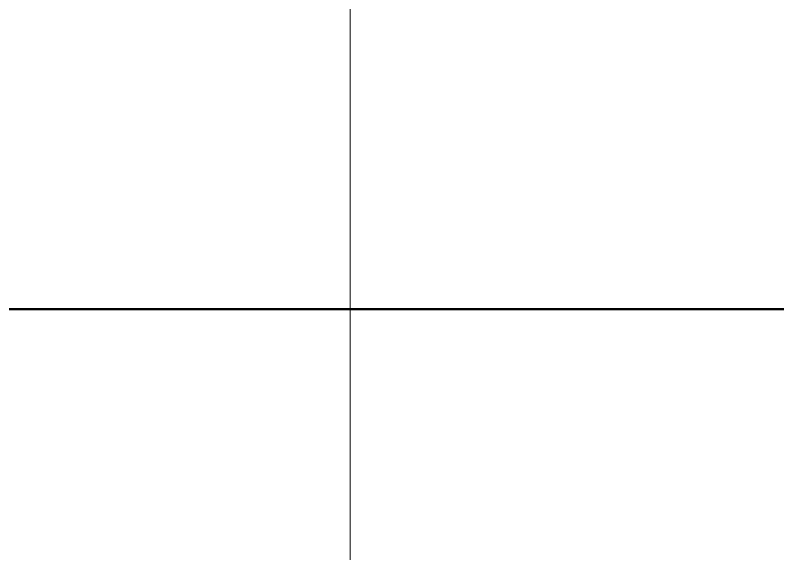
# Paper-space layout 'Layout1' of a CAD drawing. Header units: millimetres. Extents: x 37 to 380, y 30 to 264.
# Drawn here: x 63.44 to 76.69, y 153.85 to 163.2 of the extents above; entities that cross this region are included whole.
import ezdxf

# ---------------------------------------------------------------- set-up
doc = ezdxf.new("R2010")
doc.units = ezdxf.units.MM
doc.layers.add('170', color=7, linetype='Continuous', true_color=0xffffff)

psp = doc.layouts.get("Layout1")

# ---------------------------------------------------------------- linework, layer by layer
at = {"layer": '170', "color": 155, "linetype": 'Continuous', "lineweight": 13}
for p, q in [((69.257, 167.449), (69.257, 158.099)), ((69.256, 158.099), (69.256, 150.299))]:
    psp.add_line(p, q, dxfattribs=at)
at = {"layer": '170', "color": 155, "linetype": 'Continuous', "lineweight": 50}
psp.add_line((40.901, 158.099), (67.731, 158.099), dxfattribs=at)
psp.add_line((40.901, 158.099), (67.731, 158.099), dxfattribs=at)
for points in [[(72.676, 158.099), (67.731, 158.099)], [(67.731, 158.099), (72.676, 158.099)], [(77.285, 158.099), (72.676, 158.099)], [(77.285, 158.099), (72.676, 158.099)]]:
    psp.add_open_spline(points, degree=1, dxfattribs=at)

doc.saveas('drawing.dxf')
